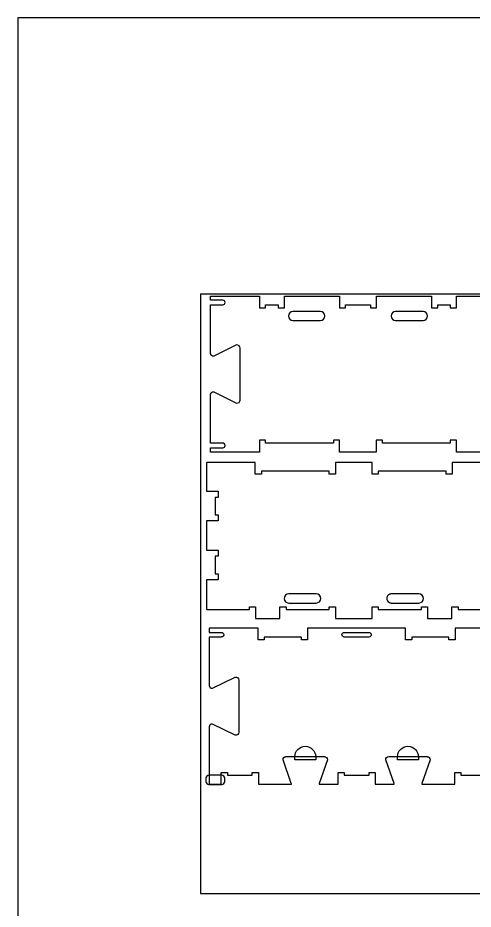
# Model space of a CAD drawing. Extents: x -31012 to -27828, y -17593 to -11999.
# Drawn here: x -31012 to -30086, y -13813 to -11999 of the extents above; entities that cross this region are included whole.
import ezdxf

# ---------------------------------------------------------------- set-up
doc = ezdxf.new("R2010")
doc.units = 0
for name, color, linetype in [('0_SHEET_SPRUCEPLY_2440X122', 1, 'CONTINUOUS'), ('3_ANYTOOL_CUTTHROUGH_INSID', 4, 'CONTINUOUS'), ('4_ANYTOOL_CUTTHROUGH_OUTSI', 5, 'CONTINUOUS'), ('5_ANYTOOL_HALF_MILL_9MM_IN', 3, 'CONTINUOUS'), ('DONOTCUT', 18, 'CONTINUOUS')]:
    doc.layers.add(name, color=color, linetype=linetype)

msp = doc.modelspace()

# ---------------------------------------------------------------- linework, layer by layer
at = {"layer": '0_SHEET_SPRUCEPLY_2440X122'}
msp.add_lwpolyline([(-30640.2, -12561.7), (-30640.2, -13781.7), (-28200.2, -13781.7), (-28200.2, -12561.7)], close=True, dxfattribs=at)
at = {"layer": '3_ANYTOOL_CUTTHROUGH_INSID', "color": 4}
for points in [[(-30452.3, -12615.4), (-30396.6, -12615.4, 1), (-30396.6, -12596.9), (-30452.3, -12596.9, 1)], [(-30187.7, -12596.9), (-30243.4, -12596.9, 1), (-30243.4, -12615.4), (-30187.7, -12615.4, 1)], [(-30460.8, -13190.2), (-30405.1, -13190.2, 1), (-30405.1, -13171.7), (-30460.8, -13171.7, 1)], [(-30196.2, -13171.7), (-30251.9, -13171.7), (-30252.2, -13171.7), (-30252.4, -13171.7), (-30252.6, -13171.7), (-30252.8, -13171.7), (-30253, -13171.8), (-30253.3, -13171.8), (-30253.5, -13171.8), (-30253.7, -13171.9), (-30253.9, -13171.9), (-30254.2, -13172), (-30254.4, -13172), (-30254.6, -13172.1), (-30254.8, -13172.2), (-30255, -13172.2), (-30255.3, -13172.3), (-30255.5, -13172.4), (-30255.7, -13172.5), (-30255.9, -13172.6), (-30256.1, -13172.7), (-30256.3, -13172.8), (-30256.5, -13172.9), (-30256.7, -13173), (-30256.9, -13173.1), (-30257.1, -13173.3), (-30257.3, -13173.4), (-30257.5, -13173.5), (-30257.6, -13173.7), (-30257.8, -13173.8), (-30258, -13174), (-30258.1, -13174.1), (-30258.3, -13174.3), (-30258.5, -13174.4, 0.414218), (-30258.5, -13187.5), (-30258.3, -13187.6), (-30258.1, -13187.8), (-30258, -13187.9), (-30257.8, -13188.1), (-30257.6, -13188.2), (-30257.5, -13188.4), (-30257.3, -13188.5), (-30257.1, -13188.6), (-30256.9, -13188.8), (-30256.7, -13188.9), (-30256.5, -13189), (-30256.3, -13189.1), (-30256.1, -13189.2), (-30255.9, -13189.3), (-30255.7, -13189.4), (-30255.5, -13189.5), (-30255.3, -13189.6), (-30255, -13189.7), (-30254.8, -13189.7), (-30254.6, -13189.8), (-30254.4, -13189.9), (-30254.2, -13189.9), (-30253.9, -13190), (-30253.7, -13190), (-30253.5, -13190.1), (-30253.3, -13190.1), (-30253, -13190.1), (-30252.8, -13190.2), (-30252.6, -13190.2), (-30252.4, -13190.2), (-30252.2, -13190.2), (-30251.9, -13190.2), (-30196.2, -13190.2, 1)], [(-30297.8, -13259.4), (-30347.8, -13259.4, -1), (-30347.8, -13249.9), (-30297.8, -13249.9, -1)]]:
    msp.add_lwpolyline(points, format="xyb", close=True, dxfattribs=at)
at = {"layer": '4_ANYTOOL_CUTTHROUGH_OUTSI', "color": 5}
for points in [[(-29920.3, -12882.9), (-30119.8, -12882.9), (-30119.8, -12858.9), (-30132.3, -12858.9), (-30132.3, -12864.9), (-30170, -12864.9), (-30270.3, -12864.9), (-30270.3, -12858.9), (-30282.8, -12858.9), (-30282.8, -12882.9), (-30357.3, -12882.9), (-30357.3, -12858.9), (-30369.8, -12858.9), (-30369.8, -12864.9), (-30470, -12864.9), (-30470, -12864.9), (-30507.8, -12864.9), (-30507.8, -12858.9), (-30520.3, -12858.9), (-30520.3, -12882.9), (-30619.8, -12882.9), (-30619.8, -12874.4), (-30595, -12874.4), (-30595, -12874.4, 0.414214), (-30590.3, -12869.7), (-30590.3, -12869.6), (-30590.3, -12869.5), (-30590.3, -12869.4), (-30590.3, -12869.3), (-30590.3, -12869.1), (-30590.3, -12869), (-30590.3, -12868.9), (-30590.4, -12868.8), (-30590.4, -12868.7), (-30590.4, -12868.6), (-30590.4, -12868.5), (-30590.5, -12868.4), (-30590.5, -12868.3), (-30590.5, -12868.1), (-30590.6, -12868), (-30590.6, -12867.9), (-30590.7, -12867.8), (-30590.7, -12867.7), (-30590.8, -12867.6), (-30590.8, -12867.5), (-30590.9, -12867.4), (-30590.9, -12867.3), (-30591, -12867.2), (-30591.1, -12867.1), (-30591.1, -12867), (-30591.2, -12866.9), (-30591.3, -12866.8), (-30591.4, -12866.7), (-30591.4, -12866.6), (-30591.5, -12866.5), (-30591.6, -12866.4), (-30591.7, -12866.3), (-30591.8, -12866.2), (-30591.9, -12866.2), (-30591.9, -12866.1), (-30592, -12866), (-30592.1, -12865.9), (-30592.2, -12865.8), (-30592.3, -12865.8), (-30592.4, -12865.7), (-30592.5, -12865.6), (-30592.6, -12865.6), (-30592.8, -12865.5), (-30592.9, -12865.5), (-30593, -12865.4), (-30593.1, -12865.4), (-30593.2, -12865.3), (-30593.3, -12865.3), (-30593.4, -12865.2), (-30593.5, -12865.2), (-30593.6, -12865.1), (-30593.7, -12865.1), (-30593.8, -12865.1), (-30594, -12865.1), (-30594.1, -12865), (-30594.2, -12865), (-30594.3, -12865), (-30594.4, -12865), (-30594.5, -12865), (-30594.6, -12864.9), (-30594.7, -12864.9), (-30594.8, -12864.9), (-30594.9, -12864.9), (-30595, -12864.9), (-30619.8, -12864.9), (-30619.8, -12766.3), (-30619.8, -12766.1), (-30619.8, -12766), (-30619.8, -12765.8), (-30619.8, -12765.7), (-30619.7, -12765.5), (-30619.7, -12765.3), (-30619.7, -12765.2), (-30619.7, -12765), (-30619.6, -12764.9), (-30619.6, -12764.7), (-30619.5, -12764.6), (-30619.5, -12764.4), (-30619.4, -12764.3), (-30619.4, -12764.1), (-30619.3, -12764), (-30619.3, -12763.8), (-30619.2, -12763.7), (-30619.1, -12763.6), (-30619, -12763.4), (-30619, -12763.3), (-30618.9, -12763.2), (-30618.8, -12763), (-30618.7, -12762.9), (-30618.6, -12762.8), (-30618.5, -12762.6), (-30618.4, -12762.5), (-30618.3, -12762.4), (-30618.2, -12762.3), (-30618.1, -12762.2), (-30618, -12762.1), (-30617.9, -12762), (-30617.8, -12761.9, -0.218803), (-30613.1, -12760.6), (-30567.1, -12783.2), (-30567.1, -12783.3), (-30567.1, -12783.3), (-30567.1, -12783.3, 0.463455), (-30559.8, -12777.1), (-30559.8, -12671.3, 0.463455), (-30567.1, -12665.1), (-30567.1, -12665.1), (-30567.1, -12665.1), (-30613.1, -12687.8), (-30613.1, -12687.8, -0.218803), (-30617.8, -12686.5), (-30617.9, -12686.4), (-30618, -12686.3), (-30618.1, -12686.2), (-30618.2, -12686.1), (-30618.3, -12686), (-30618.4, -12685.8), (-30618.5, -12685.7), (-30618.6, -12685.6), (-30618.7, -12685.5), (-30618.8, -12685.3), (-30618.9, -12685.2), (-30619, -12685.1), (-30619, -12684.9), (-30619.1, -12684.8), (-30619.2, -12684.7), (-30619.3, -12684.5), (-30619.3, -12684.4), (-30619.4, -12684.2), (-30619.4, -12684.1), (-30619.5, -12683.9), (-30619.5, -12683.8), (-30619.6, -12683.6), (-30619.6, -12683.5), (-30619.7, -12683.3), (-30619.7, -12683.2), (-30619.7, -12683), (-30619.7, -12682.9), (-30619.8, -12682.7), (-30619.8, -12682.6), (-30619.8, -12682.4), (-30619.8, -12682.2), (-30619.8, -12682.1), (-30619.8, -12583.4), (-30595, -12583.4), (-30595, -12583.4, 1), (-30595, -12573.9), (-30619.8, -12573.9), (-30619.8, -12565.4), (-30520.3, -12565.4), (-30520.3, -12589.4), (-30507.8, -12589.4), (-30507.8, -12583.4), (-30482.3, -12583.4), (-30482.3, -12589.4), (-30469.8, -12589.4), (-30469.8, -12565.4), (-30357.8, -12565.4), (-30357.8, -12589.4), (-30345.3, -12589.4), (-30345.3, -12583.4), (-30294.8, -12583.4), (-30294.8, -12589.4), (-30282.3, -12589.4), (-30282.3, -12565.4), (-30170.3, -12565.4), (-30170.3, -12589.4), (-30157.8, -12589.4), (-30157.8, -12583.4), (-30132.3, -12583.4), (-30132.3, -12589.4), (-30119.8, -12589.4), (-30119.8, -12565.4), (-29920.3, -12565.4)], [(-29923, -13241.4), (-30122.5, -13241.4), (-30122.5, -13265.4), (-30135, -13265.4), (-30135, -13259.4), (-30210.5, -13259.4), (-30210.5, -13265.4), (-30223, -13265.4), (-30223, -13241.4), (-30422.5, -13241.4), (-30422.5, -13265.4), (-30435, -13265.4), (-30435, -13259.4), (-30510.5, -13259.4), (-30510.5, -13265.4), (-30523, -13265.4), (-30523, -13265.1), (-30523, -13265.1), (-30523, -13241.4), (-30622.5, -13241.4), (-30622.5, -13249.9), (-30597.8, -13249.9), (-30597.8, -13249.9, -0.414214), (-30593, -13254.6), (-30593, -13254.7), (-30593, -13254.8), (-30593, -13254.9), (-30593, -13255), (-30593, -13255.2), (-30593.1, -13255.3), (-30593.1, -13255.4), (-30593.1, -13255.5), (-30593.1, -13255.6), (-30593.1, -13255.7), (-30593.2, -13255.8), (-30593.2, -13255.9), (-30593.2, -13256), (-30593.3, -13256.1), (-30593.3, -13256.3), (-30593.3, -13256.4), (-30593.4, -13256.5), (-30593.4, -13256.6), (-30593.5, -13256.7), (-30593.5, -13256.8), (-30593.6, -13256.9), (-30593.7, -13257), (-30593.7, -13257.1), (-30593.8, -13257.2), (-30593.9, -13257.3), (-30593.9, -13257.4), (-30594, -13257.5), (-30594.1, -13257.6), (-30594.2, -13257.7), (-30594.2, -13257.8), (-30594.3, -13257.9), (-30594.4, -13258), (-30594.5, -13258.1), (-30594.6, -13258.1), (-30594.7, -13258.2), (-30594.8, -13258.3), (-30594.9, -13258.4), (-30595, -13258.5), (-30595.1, -13258.5), (-30595.2, -13258.6), (-30595.3, -13258.7), (-30595.4, -13258.7), (-30595.5, -13258.8), (-30595.6, -13258.8), (-30595.7, -13258.9), (-30595.8, -13258.9), (-30595.9, -13259), (-30596, -13259), (-30596.1, -13259.1), (-30596.2, -13259.1), (-30596.3, -13259.2), (-30596.5, -13259.2), (-30596.6, -13259.2), (-30596.7, -13259.2), (-30596.8, -13259.3), (-30596.9, -13259.3), (-30597, -13259.3), (-30597.1, -13259.3), (-30597.2, -13259.3), (-30597.3, -13259.3), (-30597.4, -13259.4), (-30597.6, -13259.4), (-30597.7, -13259.4), (-30597.8, -13259.4), (-30622.5, -13259.4), (-30622.5, -13358), (-30622.5, -13358), (-30622.5, -13358.2), (-30622.5, -13358.3), (-30622.5, -13358.5), (-30622.5, -13358.6), (-30622.5, -13358.8), (-30622.4, -13359), (-30622.4, -13359.1), (-30622.4, -13359.3), (-30622.3, -13359.4), (-30622.3, -13359.6), (-30622.3, -13359.7), (-30622.2, -13359.9), (-30622.2, -13360), (-30622.1, -13360.2), (-30622, -13360.3), (-30622, -13360.5), (-30621.9, -13360.6), (-30621.8, -13360.7), (-30621.8, -13360.9), (-30621.7, -13361), (-30621.6, -13361.1), (-30621.5, -13361.3), (-30621.4, -13361.4), (-30621.3, -13361.5), (-30621.2, -13361.7), (-30621.1, -13361.8), (-30621, -13361.9), (-30620.9, -13362), (-30620.8, -13362.1), (-30620.7, -13362.2), (-30620.6, -13362.3), (-30620.5, -13362.4, 0.218803), (-30615.9, -13363.7), (-30569.9, -13341.1), (-30569.8, -13341), (-30569.8, -13341), (-30569.8, -13341, -0.220464), (-30564.7, -13342.4, -0.220464), (-30562.5, -13347.2), (-30562.5, -13453, -0.463455), (-30569.8, -13459.2), (-30569.8, -13459.2), (-30569.9, -13459.2), (-30615.9, -13436.5), (-30615.9, -13436.5, 0.218803), (-30620.5, -13437.8), (-30620.6, -13437.9), (-30620.7, -13438), (-30620.8, -13438.1), (-30620.9, -13438.2), (-30621, -13438.3), (-30621.1, -13438.5), (-30621.2, -13438.6), (-30621.3, -13438.7), (-30621.4, -13438.8), (-30621.5, -13439), (-30621.6, -13439.1), (-30621.7, -13439.2), (-30621.8, -13439.4), (-30621.8, -13439.5), (-30621.9, -13439.6), (-30622, -13439.8), (-30622, -13439.9), (-30622.1, -13440.1), (-30622.2, -13440.2), (-30622.2, -13440.4), (-30622.3, -13440.5), (-30622.3, -13440.7), (-30622.3, -13440.8), (-30622.4, -13441), (-30622.4, -13441.1), (-30622.4, -13441.3), (-30622.5, -13441.4), (-30622.5, -13441.6), (-30622.5, -13441.7), (-30622.5, -13441.9), (-30622.5, -13442), (-30622.5, -13442.2), (-30622.5, -13558.9), (-30598, -13558.9), (-30598, -13534.9), (-30585.5, -13534.9), (-30585.5, -13540.9), (-30535, -13540.9), (-30535, -13534.9), (-30522.5, -13534.9), (-30522.5, -13558.9), (-30472.8, -13558.9), (-30455.3, -13558.9), (-30455.3, -13558.9, 0.061485), (-30455.6, -13557.5), (-30472.5, -13509.2), (-30472.5, -13509.2), (-30472.5, -13509.1), (-30472.5, -13509.1, -0.198912), (-30470.6, -13504.7), (-30470.5, -13504.6), (-30470.4, -13504.5), (-30470.3, -13504.4), (-30470.2, -13504.3), (-30470.1, -13504.2), (-30469.9, -13504.1), (-30469.8, -13504), (-30469.7, -13503.9), (-30469.6, -13503.8), (-30469.4, -13503.8), (-30469.3, -13503.7), (-30469.2, -13503.6), (-30469, -13503.5), (-30468.9, -13503.5), (-30468.7, -13503.4), (-30468.6, -13503.3), (-30468.5, -13503.3), (-30468.3, -13503.2), (-30468.2, -13503.2), (-30468, -13503.1), (-30467.9, -13503.1), (-30467.7, -13503.1), (-30467.6, -13503), (-30467.4, -13503), (-30467.3, -13503), (-30467.1, -13502.9), (-30467, -13502.9), (-30466.8, -13502.9), (-30466.7, -13502.9), (-30466.5, -13502.9), (-30466.4, -13502.9), (-30466.2, -13502.9), (-30388.2, -13502.9, -0.414214), (-30382, -13509.1), (-30382, -13509.2), (-30382, -13509.2), (-30398.9, -13557.5), (-30398.9, -13557.5, 0.061485), (-30399.1, -13558.9), (-30360.5, -13558.9), (-30360.5, -13534.9), (-30348, -13534.9), (-30348, -13540.9), (-30297.5, -13540.9), (-30297.5, -13534.9), (-30285, -13534.9), (-30285, -13558.9), (-30246.4, -13558.9), (-30246.4, -13558.9, 0.061485), (-30246.6, -13557.5), (-30263.5, -13509.2), (-30263.6, -13509.2), (-30263.6, -13509.1), (-30263.6, -13509.1, -0.414214), (-30257.3, -13502.9), (-30179.3, -13502.9), (-30179.2, -13502.9), (-30179, -13502.9), (-30178.9, -13502.9), (-30178.7, -13502.9), (-30178.6, -13502.9), (-30178.4, -13502.9), (-30178.3, -13503), (-30178.1, -13503), (-30178, -13503), (-30177.8, -13503.1), (-30177.7, -13503.1), (-30177.5, -13503.1), (-30177.4, -13503.2), (-30177.2, -13503.2), (-30177.1, -13503.3), (-30176.9, -13503.3), (-30176.8, -13503.4), (-30176.6, -13503.5), (-30176.5, -13503.5), (-30176.4, -13503.6), (-30176.2, -13503.7), (-30176.1, -13503.8), (-30176, -13503.8), (-30175.8, -13503.9), (-30175.7, -13504), (-30175.6, -13504.1), (-30175.5, -13504.2), (-30175.3, -13504.3), (-30175.2, -13504.4), (-30175.1, -13504.5), (-30175, -13504.6), (-30174.9, -13504.7, -0.198912), (-30173.1, -13509.1), (-30173.1, -13509.2), (-30173.1, -13509.2), (-30190, -13557.5), (-30190, -13557.5, 0.061485), (-30190.2, -13558.9), (-30172.8, -13558.9), (-30123, -13558.9), (-30123, -13534.9), (-30110.5, -13534.9), (-30110.5, -13540.9), (-30060, -13540.9)]]:
    msp.add_lwpolyline(points, format="xyb", dxfattribs=at)
msp.add_lwpolyline([(-29928.8, -12904.2), (-30128.3, -12904.2), (-30128.3, -12928.2), (-30140.8, -12928.2), (-30140.8, -12922.2), (-30178.5, -12922.2), (-30278.8, -12922.2), (-30278.8, -12928.2), (-30291.3, -12928.2), (-30291.3, -12904.2), (-30365.8, -12904.2), (-30365.8, -12928.2), (-30378.3, -12928.2), (-30378.3, -12922.2), (-30478.5, -12922.2), (-30516.3, -12922.2), (-30516.3, -12928.2), (-30528.8, -12928.2), (-30528.8, -12927.9), (-30528.8, -12927.9), (-30528.8, -12904.2), (-30628.3, -12904.2), (-30628.3, -12962.7), (-30604.3, -12962.7), (-30604.3, -12975.2), (-30610.3, -12975.2), (-30610.3, -13010.7), (-30604.3, -13010.7), (-30604.3, -13023.2), (-30628.3, -13023.2), (-30628.3, -13082.7), (-30604.3, -13082.7), (-30604.3, -13095.2), (-30610.3, -13095.2), (-30610.3, -13130.7), (-30604.3, -13130.7), (-30604.3, -13143.2), (-30628.3, -13143.2), (-30628.3, -13203.7), (-30540.8, -13203.7), (-30540.8, -13197.7), (-30528.3, -13197.7), (-30528.3, -13197.9), (-30528.3, -13197.9), (-30528.3, -13221.7), (-30478.8, -13221.7), (-30478.8, -13197.7), (-30466.3, -13197.7), (-30466.3, -13203.7), (-30378.3, -13203.7), (-30378.3, -13197.7), (-30365.8, -13197.7), (-30365.8, -13221.7), (-30291.3, -13221.7), (-30291.3, -13197.7), (-30278.8, -13197.7), (-30278.8, -13203.7), (-30190.8, -13203.7), (-30190.8, -13197.7), (-30178.3, -13197.7), (-30178.3, -13221.7), (-30128.8, -13221.7), (-30128.8, -13197.7), (-30116.3, -13197.7), (-30116.3, -13203.7), (-30065.8, -13203.7)], dxfattribs=at)
at = {"layer": '5_ANYTOOL_HALF_MILL_9MM_IN', "color": 3}
for points in [[(-30448.5, -13503.1, -1), (-30406, -13503.1), (-30406, -13503.4), (-30406, -13509.4), (-30448.5, -13509.4), (-30448.5, -13503.4), (-30448.5, -13503.1)], [(-30239.6, -13503.1, -1), (-30197.1, -13503.1), (-30197.1, -13503.4), (-30197.1, -13509.4), (-30239.6, -13509.4), (-30239.6, -13503.4), (-30239.6, -13503.1)], [(-30623.4, -13540.9, 0.414214), (-30629.4, -13546.9), (-30629.4, -13553.4, 0.414214), (-30623.4, -13559.4), (-30597.1, -13559.4, 0.414214), (-30591.1, -13553.4), (-30591.1, -13546.9, 0.414214), (-30597.1, -13540.9)]]:
    msp.add_lwpolyline(points, format="xyb", close=True, dxfattribs=at)
at = {"layer": 'DONOTCUT'}
msp.add_lwpolyline([(-31011.9, -17592.7), (-27828.5, -17592.7), (-27828.5, -11999.3), (-31011.9, -11999.3)], close=True, dxfattribs=at)

doc.saveas('drawing.dxf')
